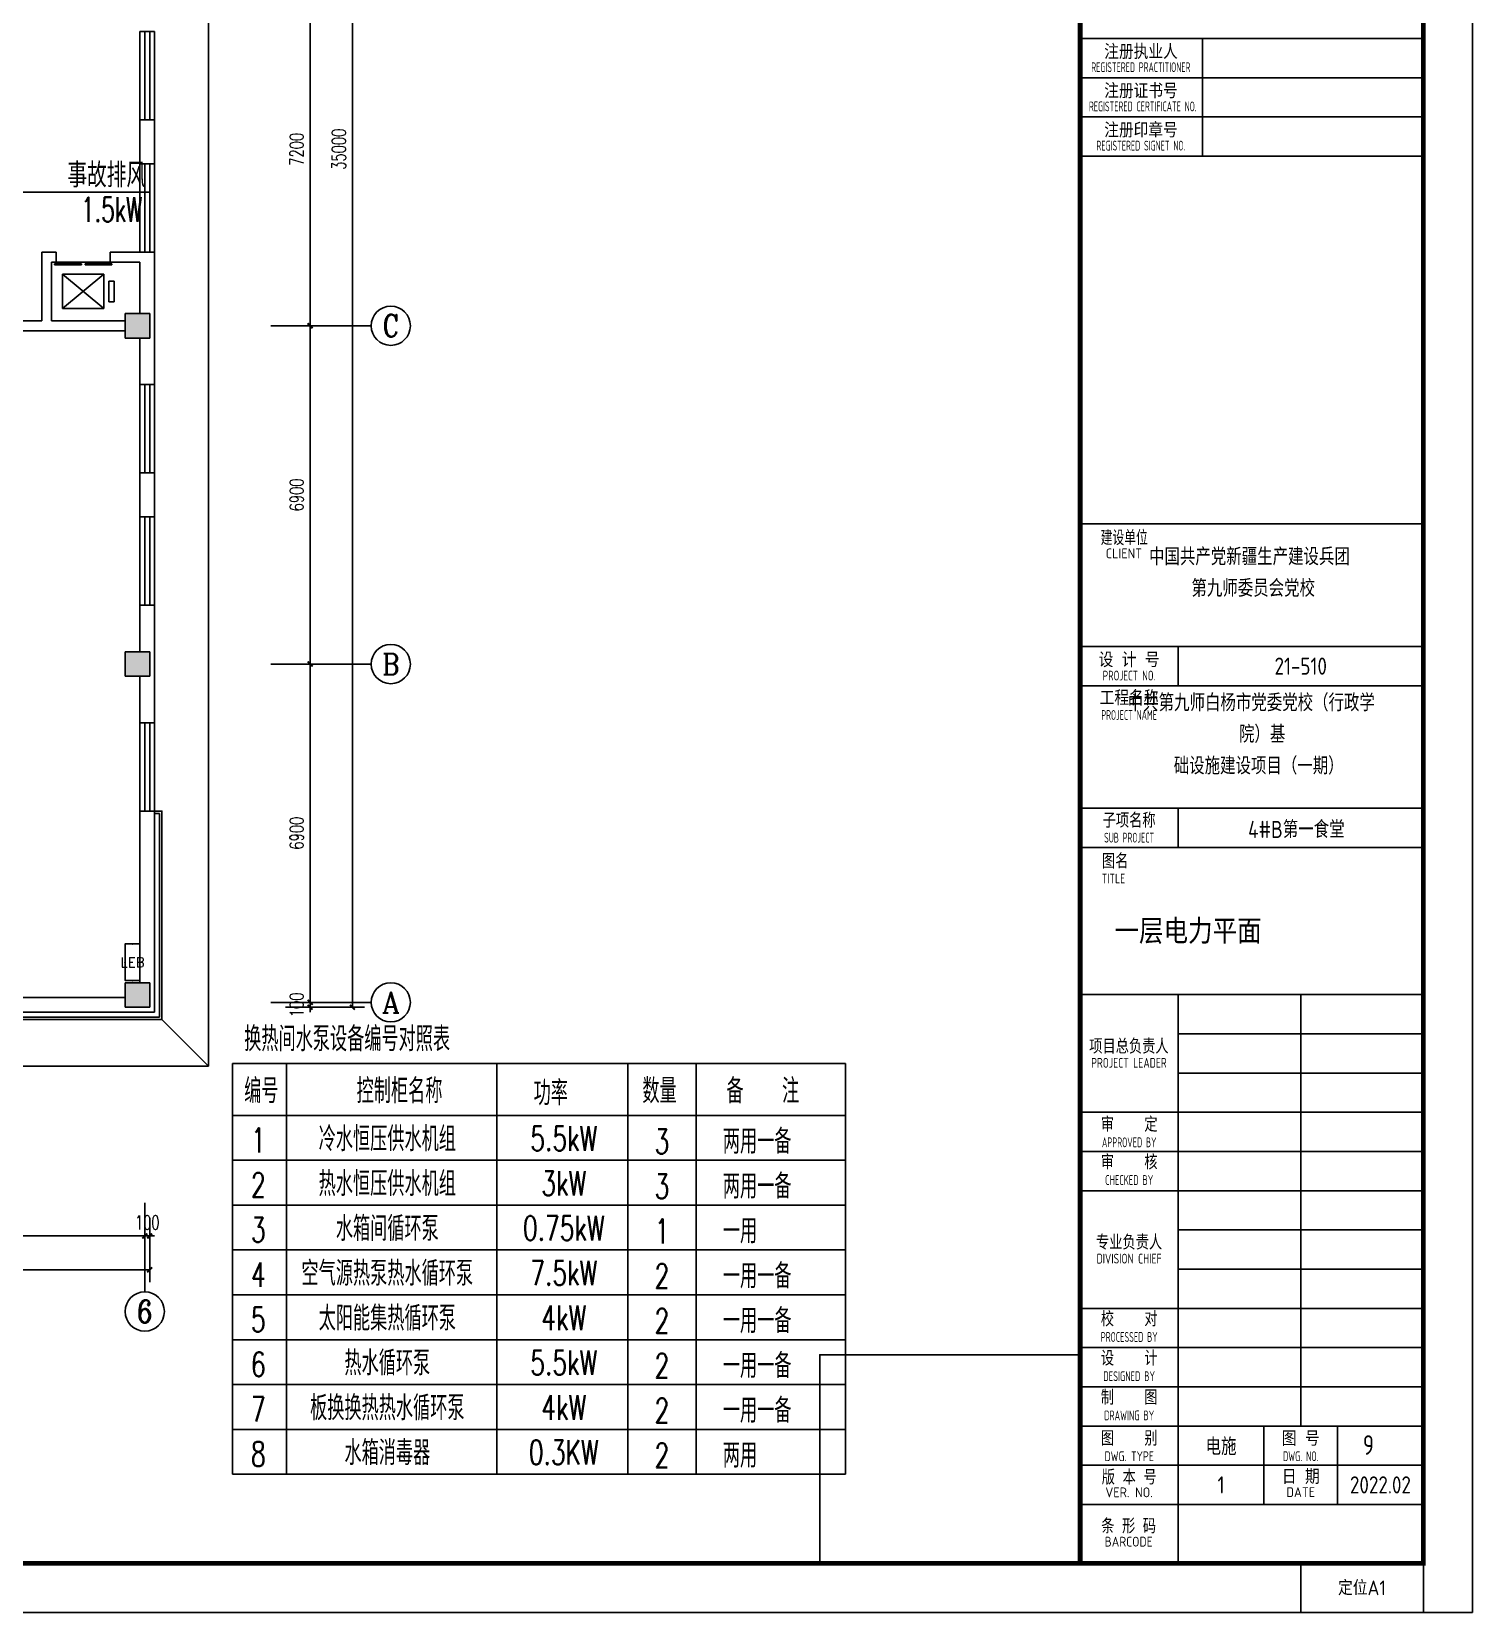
# Model space of a CAD drawing. Extents: x 2350667 to 3185789, y 309667 to 706270.
# Drawn here: x 2405387 to 2434767, y 439114 to 471356 of the extents above; entities that cross this region are included whole.
import ezdxf
from ezdxf.enums import TextEntityAlignment as Align

# ---------------------------------------------------------------- set-up
doc = ezdxf.new("R2010")
doc.units = 0
doc.header["$LTSCALE"] = 1000
for name, color, linetype in [('0-底图', 7, 'Continuous'), ('0-说明', 7, 'Continuous'), ('A-ANNO-DIMS', 3, 'Continuous'), ('AXIS', 3, 'Continuous'), ('AXIS_TEXT', 7, 'Continuous'), ('BTTK', 7, 'Continuous'), ('COLUMN', 255, 'Continuous'), ('DIM-动力', 3, 'Continuous'), ('EQUIP-箱柜', 3, 'Continuous'), ('EVTR', 2, 'Continuous'), ('PUB_DIM', 3, 'Continuous'), ('PUB_HATCH', 8, 'Continuous'), ('PUB_TITLE', 4, 'Continuous'), ('SIG_TEXT', 7, 'Continuous'), ('TEL_SYMB', 3, 'Continuous'), ('W_DIM', 4, 'Continuous'), ('WALL', 2, 'Continuous'), ('WINDOW', 4, 'Continuous')]:
    doc.layers.add(name, color=color, linetype=linetype)
doc.layers.add('条形码', color=7, linetype='Continuous', plot=False)
doc.layers.add('验收章', color=7, linetype='Continuous', plot=False)
doc.styles.add('_TCH_AXIS', font='COMPLEX', dxfattribs={"bigfont": 'GBCBIG'})
doc.styles.add('_TEL_DIM', font='SIMPLEX', dxfattribs={"width": 0.8, "height": 3.5, "bigfont": 'HZTXT'})
doc.styles.add('A_DIM_T3', font='SIMPLEX', dxfattribs={"width": 0.7, "bigfont": 'HZ'})
doc.styles.add('COMPLEX', font='COMPLEX')
doc.styles.add('HZ', font='rs.shx', dxfattribs={"width": 0.8, "bigfont": 'hztxt.shx'})
doc.styles.add('HZ(TK)', font='geniso.shx', dxfattribs={"width": 0.9, "bigfont": 'hztxt.shx'})
doc.styles.add('HZTXT', font='tssdeng.shx', dxfattribs={"width": 0.7, "bigfont": 'tssdchn.shx'})
doc.styles.get("Standard").update_dxf_attribs({"font": 'geniso.shx', "bigfont": 'hztxt.shx'})
doc.dimstyles.new('_TCH_ARCH&&100', dxfattribs={"dimtxt": 280, "dimasz": 100, "dimexe": 250, "dimexo": 300, "dimgap": 135, "dimtad": 1, "dimdec": 0, "dimzin": 0, "dimdsep": 46, "dimtxsty": 'A_DIM_T3', "dimblk": 'ARCHTICK', "dimcen": 0.09, "dimclrt": 7, "dimazin": 2, "dimtfac": 1, "dimtdec": 0, "dimtix": 1, "dimtmove": 2, "dimatfit": 3, "dimfxl": 150, "dimtolj": 1, "dimtzin": 0, "dimarcsym": 0})

# ---------------------------------------------------------------- blocks, each defined once
blk = doc.blocks.new('vhtemplate_2020年新竖式图框_A1')
at = {"layer": 'BTTK'}
for p, q in [((831, 321.01), (761, 321.01)), ((786, 321.01), (786, 297.01)), ((831, 313.01), (761, 313.01)), ((831, 305.01), (761, 305.01)), ((831, 305.01), (761, 305.01)), ((786, 305.01), (786, 297.01)), ((831, 297.01), (761, 297.01)), ((831, 222), (761, 222)), ((831, 197), (761, 197)), ((781, 197), (781, 189)), ((831, 189), (761, 189)), ((831, 164), (761, 164)), ((781, 164), (781, 156)), ((831, 156), (761, 156)), ((831, 126), (761, 126)), ((781, 126), (781, 10)), ((806, 126), (806, 38)), ((831, 118), (781, 118)), ((831, 110), (781, 110)), ((831, 102), (761, 102)), ((831, 94), (761, 94)), ((831, 86), (761, 86)), ((831, 78), (781, 78)), ((831, 70), (781, 70)), ((831, 62), (761, 62)), ((831, 54), (761, 54)), ((831, 46), (761, 46)), ((831, 38), (761, 38)), ((798.5, 38), (798.5, 22)), ((813.5, 38), (813.5, 22)), ((831, 30), (761, 30)), ((831, 22), (761, 22))]:
    blk.add_line(p, q, dxfattribs=at)
at = {"layer": 'PUB_TITLE', "color": 7}
blk.add_lwpolyline([(0, 594), (841, 594), (841, 0), (0, 0)], close=True, dxfattribs=at)
at = {"layer": 'PUB_TITLE', "const_width": 1}
blk.add_lwpolyline([(25, 10), (831, 10), (831, 584), (25, 584)], close=True, dxfattribs=at)
blk.add_lwpolyline([(761, 10), (761, 584)], dxfattribs=at)
at = {"layer": '条形码'}
blk.add_lwpolyline([(781, 22), (831, 22), (831, 10), (781, 10)], close=True, dxfattribs=at)
at = {"layer": '验收章'}
for points in [[(761, 10), (707.93, 10), (707.93, 52.53), (761, 52.53)], [(806, 10), (831, 10), (831, 0), (806, 0)]]:
    blk.add_lwpolyline(points, close=True, dxfattribs=at)
at = {"layer": 'BTTK', "style": 'HZ(TK)'}
for s, height, p in [('注册执业人', 3, (773.42, 318.32)), ('注册证书号', 3, (773.42, 310.32)), ('注册印章号', 3, (773.42, 302.32)), ('CLIENT', 2, (769.95, 215.99)), ('设 计 号', 3, (771, 194.28)), ('工程名称', 3, (771, 186.52)), ('图 号', 3, (806, 35.46)), ('日 期', 3, (806, 27.67)), ('VER. NO.', 2, (771, 24.48)), ('DATE', 2, (806, 24.52))]:
    blk.add_text(s, height=height, dxfattribs=at).set_placement(p, align=Align.MIDDLE_CENTER)
for s, height, width, p in [('REGISTERED PRACTITIONER', 2, 0.65, (773.39, 315.16)), ('REGISTERED CERTIFICATE NO.', 2, 0.65, (773.78, 307.16)), ('REGISTERED SIGNET NO.', 2, 0.65, (773.39, 299.16)), ('建设单位', 3, 0.8, (770.01, 219.17)), ('PROJECT NO.', 2, 0.75, (771, 191.07)), ('PROJECT NAME', 2, 0.65, (771, 183.03)), ('子项名称', 3, 0.9, (771, 161.52)), ('SUB PROJECT', 2, 0.65, (771, 158.01)), ('项目总负责人', 3, 0.9, (770.96, 115.45)), ('PROJECT LEADER', 2, 0.8, (770.96, 112.09)), ('审    定', 3, 0.9, (771.02, 99.52)), ('APPROVED BY', 2, 0.6, (771.02, 95.87)), ('审    核', 3, 0.9, (771.02, 91.83)), ('CHECKED BY', 2, 0.7, (771.02, 88.18)), ('专业负责人', 3, 0.9, (771, 75.48)), ('DIVISION CHIEF', 2, 0.8, (771, 72.15)), ('校    对', 3, 0.9, (771.02, 59.83)), ('PROCESSED BY', 2, 0.6, (771.02, 56.17)), ('设    计', 3, 0.9, (771.02, 51.83)), ('DESIGNED BY', 2, 0.7, (771.02, 48.17)), ('制    图', 3, 0.9, (771.02, 43.83)), ('DRAWING BY', 2, 0.7, (771.02, 40.17)), ('图    别', 3, 0.9, (771.02, 35.5)), ('DWG. TYPE', 2, 0.8, (771.02, 31.84)), ('DWG. NO.', 2, 0.7, (806, 31.84)), ('版 本 号', 3, 0.9, (771.02, 27.57)), ('条 形 码', 3, 0.9, (770.9, 17.6)), ('BARCODE', 2, 0.95, (770.9, 14.42))]:
    blk.add_text(s, height=height, dxfattribs=dict(at, width=width)).set_placement(p, align=Align.MIDDLE_CENTER)
for s, height, width, p in [('图名', 3, 0.9, (765.46, 153.22)), ('TITLE', 2, 0.8, (765.4, 149.68))]:
    blk.add_text(s, height=height, dxfattribs=dict(at, width=width)).set_placement(p, align=Align.MIDDLE_LEFT)
at = {"layer": 'BTTK', "color": 4, "style": 'HZ(TK)', "width": 0.9}
for tag, p in [('合作单位', (796, 511.5)), ('建设单位', (796, 209.5)), ('工程名称', (796, 176.5)), ('子项名称', (806, 160)), ('图纸名称', (796, 141))]:
    blk.add_attdef(tag, text='', height=3.5, dxfattribs=at).set_placement(p, align=Align.MIDDLE_CENTER)
for tag, p in [('注册证书号', (808.5, 309.01)), ('注册印章号', (808.5, 301.01)), ('设计号', (806, 193)), ('图别', (789.75, 34)), ('图号', (822.25, 34)), ('版本号', (789.75, 26)), ('日期', (822.25, 26))]:
    blk.add_attdef(tag, text='', height=3.5, dxfattribs=at).set_placement(p, align=Align.MIDDLE)
at = {"layer": '验收章', "style": 'HZ(TK)'}
blk.add_text('定位A1', height=3, dxfattribs=at).set_placement((818.5, 5), align=Align.MIDDLE_CENTER)
blk = doc.blocks.new('fdsfdfsg')
at = {"layer": 'W_DIM'}
for p, q in [((2641100, -155439), (2653605, -155439)), ((2641100, -155439), (2641100, -163816)), ((2642206, -155439), (2642206, -163816)), ((2646492, -155439), (2646492, -163816)), ((2649166, -155439), (2649166, -163816)), ((2650555, -155439), (2650555, -163816)), ((2653605, -155439), (2653605, -163816)), ((2641100, -156499), (2653605, -156499)), ((2641100, -157414), (2653605, -157414)), ((2641100, -158328), (2653605, -158328)), ((2641100, -159243), (2653605, -159243)), ((2641100, -160157), (2653605, -160157)), ((2641100, -161072), (2653605, -161072)), ((2641100, -161986), (2653605, -161986)), ((2641100, -162901), (2653605, -162901)), ((2641100, -163816), (2653605, -163816))]:
    blk.add_line(p, q, dxfattribs=at)
at = {"layer": 'W_DIM', "style": 'HZ', "width": 0.7}
for s, p in [('换热间水泵设备编号对照表', (2641341, -155189)), ('编号', (2641341, -156249)), ('控制柜名称 ', (2643635, -156249)), ('数量', (2649461, -156249)), ('备   注', (2651176, -156250)), ('功率', (2647243, -156291)), ('3', (2649711, -157279)), ('两用一备', (2651101, -157279)), ('两用一备', (2651101, -158193)), ('3', (2649711, -158193)), ('1', (2649711, -159108)), ('一用', (2651101, -159108)), ('2', (2649711, -160023)), ('一用一备', (2651101, -160023)), ('2', (2649711, -160937)), ('一用一备', (2651101, -160937)), ('2', (2649711, -161852)), ('一用一备', (2651101, -161852)), ('2', (2649711, -162766)), ('一用一备', (2651101, -162766)), ('2', (2649711, -163681)), ('两用', (2651101, -163681))]:
    blk.add_text(s, height=500, dxfattribs=at).set_placement(p)
for s, p in [('冷水恒压供水机组', (2644260, -157228)), ('1', (2641630, -157252)), ('5.5kW', (2647859, -157220)), ('热水恒压供水机组', (2644260, -158142)), ('3kW', (2647859, -158134)), ('2', (2641630, -158166)), ('3', (2641630, -159081)), ('水箱间循环泵', (2644260, -159057)), ('0.75kW', (2647859, -159049)), ('4', (2641630, -159995)), ('空气源热泵热水循环泵', (2644260, -159971)), ('7.5kW', (2647859, -159963)), ('5', (2641630, -160910)), ('太阳能集热循环泵', (2644260, -160886)), ('4kW', (2647859, -160878)), ('6', (2641630, -161824)), ('热水循环泵', (2644260, -161800)), ('5.5kW', (2647859, -161792)), ('板换换热热水循环泵', (2644260, -162715)), ('7', (2641630, -162739)), ('4kW', (2647859, -162707)), ('水箱消毒器', (2644260, -163630)), ('0.3KW', (2647859, -163621)), ('8', (2641630, -163653))]:
    blk.add_text(s, height=500, dxfattribs=at).set_placement(p, align=Align.CENTER)
blk = doc.blocks.new('_ArchTick')
at = {"color": 0, "linetype": 'ByBlock', "const_width": 0.4}
blk.add_lwpolyline([(-0.5, -0.5), (0.5, 0.5)], dxfattribs=at)
blk = doc.blocks.new('*D746')
at = {"layer": 'A-ANNO-DIMS', "color": 0, "lineweight": -2, "transparency": 16777216}
for p, q in [((2172544, -29394), (2172544, -30017)), ((2179444, -29394), (2179444, -30017)), ((2172544, -29767), (2179444, -29767))]:
    blk.add_line(p, q, dxfattribs=at)
at = {"layer": 'Defpoints', "color": 0, "transparency": 16777216}
for p in [(2172544, -29094), (2179444, -29094), (2179444, -29767)]:
    blk.add_point(p, dxfattribs=at)
at = {"layer": 'A-ANNO-DIMS', "color": 0, "lineweight": -2, "transparency": 16777216, "xscale": 100, "yscale": 100, "zscale": 100, "rotation": 180}
blk.add_blockref('_ArchTick', (2172544, -29767), dxfattribs=at)
at = {"layer": 'A-ANNO-DIMS', "color": 0, "lineweight": -2, "transparency": 16777216, "xscale": 100, "yscale": 100, "zscale": 100}
blk.add_blockref('_ArchTick', (2179444, -29767), dxfattribs=at)
at = {"layer": 'A-ANNO-DIMS', "color": 7, "transparency": 16777216, "insert": (2175994, -29492), "char_height": 280, "attachment_point": 5, "style": 'A_DIM_T3'}
blk.add_mtext('\\A1;6900', dxfattribs=at)
blk = doc.blocks.new('*D747')
at = {"layer": 'A-ANNO-DIMS', "color": 0, "lineweight": -2, "transparency": 16777216}
for p, q in [((2179444, -29394), (2179444, -30017)), ((2179544, -29394), (2179544, -30017)), ((2179444, -29767), (2179344, -29767)), ((2179444, -29767), (2179544, -29767)), ((2179544, -29767), (2179644, -29767))]:
    blk.add_line(p, q, dxfattribs=at)
at = {"layer": 'Defpoints', "color": 0, "transparency": 16777216}
for p in [(2179444, -29094), (2179544, -29094), (2179544, -29767)]:
    blk.add_point(p, dxfattribs=at)
at = {"layer": 'A-ANNO-DIMS', "color": 0, "lineweight": -2, "transparency": 16777216, "xscale": 100, "yscale": 100, "zscale": 100}
blk.add_blockref('_ArchTick', (2179444, -29767), dxfattribs=at)
at = {"layer": 'A-ANNO-DIMS', "color": 0, "lineweight": -2, "transparency": 16777216, "xscale": 100, "yscale": 100, "zscale": 100, "rotation": 180}
blk.add_blockref('_ArchTick', (2179544, -29767), dxfattribs=at)
at = {"layer": 'A-ANNO-DIMS', "color": 7, "transparency": 16777216, "insert": (2179494, -29492), "char_height": 280, "attachment_point": 5, "style": 'A_DIM_T3'}
blk.add_mtext('\\A1;100', dxfattribs=at)
blk = doc.blocks.new('*D756')
at = {"layer": 'A-ANNO-DIMS', "color": 0, "lineweight": -2, "transparency": 16777216}
for p, q in [((2182316, -25002), (2183066, -25002)), ((2182316, -25102), (2183066, -25102)), ((2182816, -25002), (2182816, -24902)), ((2182816, -25102), (2182816, -25002)), ((2182816, -25102), (2182816, -25202))]:
    blk.add_line(p, q, dxfattribs=at)
at = {"layer": 'Defpoints', "color": 0, "transparency": 16777216}
for p in [(2182016, -25002), (2182016, -25102), (2182816, -25002)]:
    blk.add_point(p, dxfattribs=at)
at = {"layer": 'A-ANNO-DIMS', "color": 0, "lineweight": -2, "transparency": 16777216, "xscale": 100, "yscale": 100, "zscale": 100}
for p, rotation in [((2182816, -25002), 270), ((2182816, -25102), 90)]:
    blk.add_blockref('_ArchTick', p, dxfattribs=dict(at, rotation=rotation))
at = {"layer": 'A-ANNO-DIMS', "color": 7, "transparency": 16777216, "insert": (2182541, -25052), "char_height": 280, "attachment_point": 5, "rotation": 90, "style": 'A_DIM_T3'}
blk.add_mtext('\\A1;100', dxfattribs=at)
blk = doc.blocks.new('*D757')
at = {"layer": 'A-ANNO-DIMS', "color": 0, "lineweight": -2, "transparency": 16777216}
for p, q in [((2182316, -18102), (2183066, -18102)), ((2182816, -25002), (2182816, -18102)), ((2182316, -25002), (2183066, -25002))]:
    blk.add_line(p, q, dxfattribs=at)
at = {"layer": 'Defpoints', "color": 0, "transparency": 16777216}
for p in [(2182016, -18102), (2182816, -18102), (2182016, -25002)]:
    blk.add_point(p, dxfattribs=at)
at = {"layer": 'A-ANNO-DIMS', "color": 0, "lineweight": -2, "transparency": 16777216, "xscale": 100, "yscale": 100, "zscale": 100}
for p, rotation in [((2182816, -18102), 90), ((2182816, -25002), 270)]:
    blk.add_blockref('_ArchTick', p, dxfattribs=dict(at, rotation=rotation))
at = {"layer": 'A-ANNO-DIMS', "color": 7, "transparency": 16777216, "insert": (2182541, -21552), "char_height": 280, "attachment_point": 5, "rotation": 90, "style": 'A_DIM_T3'}
blk.add_mtext('\\A1;6900', dxfattribs=at)
blk = doc.blocks.new('*D758')
at = {"layer": 'A-ANNO-DIMS', "color": 0, "lineweight": -2, "transparency": 16777216}
for p, q in [((2182316, -11202), (2183066, -11202)), ((2182816, -18102), (2182816, -11202)), ((2182316, -18102), (2183066, -18102))]:
    blk.add_line(p, q, dxfattribs=at)
at = {"layer": 'Defpoints', "color": 0, "transparency": 16777216}
for p in [(2182016, -11202), (2182816, -11202), (2182016, -18102)]:
    blk.add_point(p, dxfattribs=at)
at = {"layer": 'A-ANNO-DIMS', "color": 0, "lineweight": -2, "transparency": 16777216, "xscale": 100, "yscale": 100, "zscale": 100}
for p, rotation in [((2182816, -11202), 90), ((2182816, -18102), 270)]:
    blk.add_blockref('_ArchTick', p, dxfattribs=dict(at, rotation=rotation))
at = {"layer": 'A-ANNO-DIMS', "color": 7, "transparency": 16777216, "insert": (2182541, -14652), "char_height": 280, "attachment_point": 5, "rotation": 90, "style": 'A_DIM_T3'}
blk.add_mtext('\\A1;6900', dxfattribs=at)
blk = doc.blocks.new('*D759')
at = {"layer": 'A-ANNO-DIMS', "color": 0, "lineweight": -2, "transparency": 16777216}
for p, q in [((2182316, -4002), (2183066, -4002)), ((2182816, -11202), (2182816, -4002)), ((2182316, -11202), (2183066, -11202))]:
    blk.add_line(p, q, dxfattribs=at)
at = {"layer": 'Defpoints', "color": 0, "transparency": 16777216}
for p in [(2182016, -4002), (2182816, -4002), (2182016, -11202)]:
    blk.add_point(p, dxfattribs=at)
at = {"layer": 'A-ANNO-DIMS', "color": 0, "lineweight": -2, "transparency": 16777216, "xscale": 100, "yscale": 100, "zscale": 100}
for p, rotation in [((2182816, -4002), 90), ((2182816, -11202), 270)]:
    blk.add_blockref('_ArchTick', p, dxfattribs=dict(at, rotation=rotation))
at = {"layer": 'A-ANNO-DIMS', "color": 7, "transparency": 16777216, "insert": (2182541, -7602), "char_height": 280, "attachment_point": 5, "rotation": 90, "style": 'A_DIM_T3'}
blk.add_mtext('\\A1;7200', dxfattribs=at)
blk = doc.blocks.new('*D763')
at = {"layer": 'Defpoints', "color": 0, "transparency": 16777216}
for p in [(2182016, 9898), (2183677, 9898), (2182016, -25102)]:
    blk.add_point(p, dxfattribs=at)
at = {"layer": 'PUB_DIM', "color": 0, "lineweight": -2, "transparency": 16777216}
for p, q in [((2182316, 9898), (2183927, 9898)), ((2183677, -25102), (2183677, 9898)), ((2182316, -25102), (2183927, -25102))]:
    blk.add_line(p, q, dxfattribs=at)
at = {"layer": 'PUB_DIM', "color": 0, "lineweight": -2, "transparency": 16777216, "xscale": 100, "yscale": 100, "zscale": 100}
for p, rotation in [((2183677, 9898), 90), ((2183677, -25102), 270)]:
    blk.add_blockref('_ArchTick', p, dxfattribs=dict(at, rotation=rotation))
at = {"layer": 'PUB_DIM', "color": 7, "transparency": 16777216, "insert": (2183402, -7602), "char_height": 280, "attachment_point": 5, "rotation": 90, "style": 'A_DIM_T3'}
blk.add_mtext('\\A1;35000', dxfattribs=at)
blk = doc.blocks.new('*D764')
at = {"layer": 'Defpoints', "color": 0, "transparency": 16777216}
for p in [(2142744, -29094), (2179544, -29094), (2179544, -30459)]:
    blk.add_point(p, dxfattribs=at)
at = {"layer": 'PUB_DIM', "color": 0, "lineweight": -2, "transparency": 16777216}
for p, q in [((2142744, -29394), (2142744, -30709)), ((2179544, -29394), (2179544, -30709)), ((2142744, -30459), (2179544, -30459))]:
    blk.add_line(p, q, dxfattribs=at)
at = {"layer": 'PUB_DIM', "color": 0, "lineweight": -2, "transparency": 16777216, "xscale": 100, "yscale": 100, "zscale": 100, "rotation": 180}
blk.add_blockref('_ArchTick', (2142744, -30459), dxfattribs=at)
at = {"layer": 'PUB_DIM', "color": 0, "lineweight": -2, "transparency": 16777216, "xscale": 100, "yscale": 100, "zscale": 100}
blk.add_blockref('_ArchTick', (2179544, -30459), dxfattribs=at)
at = {"layer": 'PUB_DIM', "color": 7, "transparency": 16777216, "insert": (2161144, -30184), "char_height": 280, "attachment_point": 5, "style": 'A_DIM_T3'}
blk.add_mtext('\\A1;36800', dxfattribs=at)
blk = doc.blocks.new('$WINLIB2D$00000001')
at = {"color": 0}
for points in [[(-0.5, 0.5), (-0.5, -0.5)], [(-0.5, 0.5), (0.5, 0.5)], [(0.5, -0.5), (0.5, 0.5)], [(0.5, 0.167), (-0.5, 0.167)], [(0.5, -0.167), (-0.5, -0.167)], [(-0.5, -0.5), (0.5, -0.5)]]:
    blk.add_lwpolyline(points, dxfattribs=at)
blk = doc.blocks.new('$DORLIB2D$00000127')
at = {"color": 0}
for points in [[(-0.533, 0.795), (-0.533, 0.69)], [(-0.033, 0.795), (-0.533, 0.795)], [(-0.033, 0.69), (-0.533, 0.69)], [(-0.033, 0.795), (-0.033, 0.69)], [(0.533, 0.795), (0.033, 0.795)], [(0.033, 0.795), (0.033, 0.69)], [(0.533, 0.69), (0.033, 0.69)], [(0.533, 0.795), (0.533, 0.69)], [(0.5, 0.5), (-0.5, 0.5)]]:
    blk.add_lwpolyline(points, dxfattribs=at)
blk = doc.blocks.new('_AXISO')
blk.add_circle((0, 0), 0.5)
at = {"layer": 'AXIS_TEXT', "style": 'COMPLEX', "width": 1.041667}
blk.add_attdef('A', text='', height=0.56, dxfattribs=at).set_placement((-0.25, -0.28), (0.25, -0.28), align=Align.FIT)
blk = doc.blocks.new('$equip$00002908')
for p, q in [((0.75, 0.6), (-0.75, 0.6)), ((-0.75, 0.6), (-0.75, 0)), ((-0.75, 0), (0.75, 0)), ((0.75, 0), (0.75, 0.6))]:
    blk.add_line(p, q)
at = {"const_width": 0.04}
blk.add_lwpolyline([(-0.75, 0.6), (-0.75, 0), (0.75, 0), (0.75, 0.6), (-0.75, 0.6), (-0.75, 0)], dxfattribs=at)
for p in [(-0.75, 0.3), (0, 0.6), (0, 0), (0.75, 0.3)]:
    blk.add_point(p)
at = {"color": 7, "style": '_TEL_DIM'}
blk.add_attdef('$TEXT$', text='', height=0.4, dxfattribs=at).set_placement((0, 0.3), align=Align.MIDDLE_CENTER)
at = {"color": 7, "style": '_TEL_DIM', "flags": 1}
for tag in ['A', 'REMARK']:
    blk.add_attdef(tag, text='', height=0.00002, dxfattribs=at).set_placement((0, 0), align=Align.MIDDLE_CENTER)
blk = doc.blocks.new('cghch')
at = {"layer": 'PUB_HATCH'}
for points in [[(2179544.1, -11452), (2179544.1, -10952), (2179044.1, -10952), (2179044.1, -11452)], [(2179544.1, -18352), (2179544.1, -17852), (2179044.1, -17852), (2179044.1, -18352)], [(2179544.1, -25102), (2179544.1, -24602), (2179044.1, -24602), (2179044.1, -25102)]]:
    blk.add_hatch(color=256, dxfattribs=at).paths.add_polyline_path(points)
for p, q in [((2179794.1, -25352), (2180744.1, -26302)), ((2180744.1, -26302), (2176044.1, -26302))]:
    blk.add_line(p, q)
for points in [[(2180744.1, 2648), (2180744.1, -26302)], [(2179644.1, -21102.4), (2179794.1, -21102.4), (2179794.1, -25352), (2179644.1, -25352), (2175544.4, -25352), (2175544.4, -25202)], [(2179644.1, -21152.4), (2179744.1, -21152.4), (2179744.1, -25302), (2179644.1, -25302), (2175594.4, -25302), (2175594.4, -25202)]]:
    blk.add_lwpolyline(points)
at = {"layer": 'AXIS'}
for p, q in [((2182015.7, -11202), (2184060, -11202)), ((2182015.7, -18102), (2184060, -18102)), ((2182015.7, -25002), (2184060, -25002)), ((2179444.1, -29093.7), (2179444.1, -30907.4))]:
    blk.add_line(p, q, dxfattribs=at)
at = {"layer": 'COLUMN'}
for p, q in [((2179544.1, -10952), (2179044.1, -10952)), ((2179044.1, -10952), (2179044.1, -11452)), ((2179544.1, -11452), (2179544.1, -10952)), ((2179044.1, -11452), (2179544.1, -11452)), ((2179544.1, -17852), (2179044.1, -17852)), ((2179044.1, -17852), (2179044.1, -18352)), ((2179544.1, -18352), (2179544.1, -17852)), ((2179044.1, -18352), (2179544.1, -18352)), ((2179544.1, -24602), (2179044.1, -24602)), ((2179044.1, -24602), (2179044.1, -25102)), ((2179544.1, -25102), (2179544.1, -24602)), ((2179044.1, -25102), (2179544.1, -25102))]:
    blk.add_line(p, q, dxfattribs=at)
at = {"layer": 'EVTR'}
for p, q in [((2177769.1, -10852), (2178609.1, -10152)), ((2178609.1, -10852), (2177769.1, -10152)), ((2177769.1, -10152), (2178609.1, -10152)), ((2177769.1, -10852), (2177769.1, -10152)), ((2178609.1, -10152), (2178609.1, -10852)), ((2178714.1, -10292), (2178819.1, -10292)), ((2178714.1, -10712), (2178714.1, -10292)), ((2178819.1, -10292), (2178819.1, -10712)), ((2178609.1, -10852), (2177769.1, -10852)), ((2178819.1, -10712), (2178714.1, -10712))]:
    blk.add_line(p, q, dxfattribs=at)
at = {"layer": 'WALL'}
for p, q in [((2179644.1, -7002), (2179344.1, -7002)), ((2179344.1, -7002), (2179344.1, -7902)), ((2179644.1, -7902), (2179644.1, -7002)), ((2179344.1, -7902), (2179644.1, -7902)), ((2177344.1, -11102), (2177344.1, -9702)), ((2177639.1, -9702), (2177344.1, -9702)), ((2177544.1, -11102), (2177544.1, -9902)), ((2177544.1, -9902), (2177639.1, -9902)), ((2177639.1, -9902), (2177639.1, -9702)), ((2179344.1, -9702), (2178739.1, -9702)), ((2178739.1, -9702), (2178739.1, -9902)), ((2178739.1, -9902), (2179344.1, -9902)), ((2179644.1, -9702), (2179344.1, -9702)), ((2179344.1, -10952), (2179344.1, -9902)), ((2179644.1, -9802), (2179644.1, -9702)), ((2179644.1, -11202), (2179644.1, -9802)), ((2172794.1, -11102), (2177344.1, -11102)), ((2177544.1, -11102), (2179044.1, -11102)), ((2179644.1, -12402), (2179644.1, -11202)), ((2172794.1, -11302), (2177444.1, -11302)), ((2177444.1, -11302), (2179044.1, -11302)), ((2179344.1, -11452), (2179344.1, -12402)), ((2179344.1, -12402), (2179644.1, -12402)), ((2179644.1, -14202), (2179344.1, -14202)), ((2179344.1, -14202), (2179344.1, -15102)), ((2179644.1, -15102), (2179644.1, -14202)), ((2179344.1, -15102), (2179644.1, -15102)), ((2179644.1, -16902), (2179344.1, -16902)), ((2179344.1, -16902), (2179344.1, -17852)), ((2179644.1, -18102), (2179644.1, -16902)), ((2179344.1, -18352), (2179344.1, -19302.4)), ((2179644.1, -19302.4), (2179644.1, -18102)), ((2179344.1, -19302.4), (2179644.1, -19302.4)), ((2179644.1, -21102.4), (2179344.1, -21102.4)), ((2179344.1, -21102.4), (2179344.1, -24602)), ((2179644.1, -25202), (2179644.1, -21102.4)), ((2176244.1, -24902), (2179044.1, -24902)), ((2176044.1, -25202), (2179644.1, -25202))]:
    blk.add_line(p, q, dxfattribs=at)
at = {"layer": 'AXIS'}
ref = blk.add_blockref('_AXISO', (2184460, -11202), dxfattribs=dict(at, xscale=800, yscale=800, zscale=800))
ref.add_attrib('A', 'C', dxfattribs={"layer": 'AXIS_TEXT', "height": 455.7, "style": '_TCH_AXIS'}).set_placement((2184297.3, -11429.9), (2184622.8, -11429.9), align=Align.FIT)
ref = blk.add_blockref('_AXISO', (2184460, -18102), dxfattribs=dict(at, xscale=800, yscale=800, zscale=800))
ref.add_attrib('A', 'B', dxfattribs={"layer": 'AXIS_TEXT', "height": 435.3, "style": '_TCH_AXIS'}).set_placement((2184283.9, -18319.6), (2184636.2, -18319.6), align=Align.FIT)
ref = blk.add_blockref('_AXISO', (2184460, -25002), dxfattribs=dict(at, xscale=800, yscale=800, zscale=800))
ref.add_attrib('A', 'A', dxfattribs={"layer": 'AXIS_TEXT', "height": 425.2, "style": '_TCH_AXIS'}).set_placement((2184277.8, -25214.6), (2184642.3, -25214.6), align=Align.FIT)
ref = blk.add_blockref('_AXISO', (2179444.1, -31307.4), dxfattribs=dict(at, xscale=800, yscale=800, zscale=800))
ref.add_attrib('A', '6', dxfattribs={"layer": 'AXIS_TEXT', "height": 465.9, "style": '_TCH_AXIS'}).set_placement((2179288.7, -31540.3), (2179599.4, -31540.3), align=Align.FIT)
at = {"layer": 'WINDOW', "xscale": 1800, "zscale": 1800, "rotation": 90}
for p, yscale in [((2179494.1, -6102), 300), ((2179494.1, -8802), 300), ((2179494.1, -13302), -300), ((2179494.1, -16002), -300), ((2179494.1, -20202.4), 300)]:
    blk.add_blockref('$WINLIB2D$00000001', p, dxfattribs=dict(at, yscale=yscale))
at = {"layer": 'WINDOW', "xscale": 1100, "yscale": -200, "zscale": 1100}
blk.add_blockref('$DORLIB2D$00000127', (2178189.1, -9802), dxfattribs=at)
at = {"layer": 'A-ANNO-DIMS'}
for p1, p2, distance, picture, middle in [((2182015.7, -11202), (2182015.7, -4002), -800, '*D759', (2182540.7, -7602)), ((2182015.7, -18102), (2182015.7, -11202), -800, '*D758', (2182540.7, -14652)), ((2182015.7, -25002), (2182015.7, -18102), -800, '*D757', (2182540.7, -21552)), ((2182015.7, -25102), (2182015.7, -25002), -800, '*D756', (2182540.7, -25052)), ((2172544.1, -29093.7), (2179444.1, -29093.7), -673.6, '*D746', (2175994.1, -29492.2)), ((2179444.1, -29093.7), (2179544.1, -29093.7), -673.6, '*D747', (2179494.1, -29492.2))]:
    dim = blk.add_aligned_dim(p1=p1, p2=p2, distance=distance, dimstyle='_TCH_ARCH&&100', dxfattribs=at)
    dim.commit()
    dim.dimension.update_dxf_attribs({"geometry": picture, "text_midpoint": middle})
at = {"layer": 'PUB_DIM'}
for p1, p2, distance, picture, middle in [((2182015.7, -25102), (2182015.7, 9898), -1661, '*D763', (2183401.7, -7602)), ((2142744.1, -29093.7), (2179544.1, -29093.7), -1365.2, '*D764', (2161144.1, -30183.9))]:
    dim = blk.add_aligned_dim(p1=p1, p2=p2, distance=distance, dimstyle='_TCH_ARCH&&100', dxfattribs=at)
    dim.commit()
    dim.dimension.update_dxf_attribs({"geometry": picture, "text_midpoint": middle})

msp = doc.modelspace()

# ---------------------------------------------------------------- linework, layer by layer
at = {"layer": 'DIM-动力'}
for p, q in [((2404978, 468078), (2406950, 468078)), ((2406950, 468078), (2407811, 468078))]:
    msp.add_line(p, q, dxfattribs=at)

# ---------------------------------------------------------------- block references
at = {"layer": '0-底图'}
ref = msp.add_blockref('vhtemplate_2020年新竖式图框_A1', (2350667, 439114), dxfattribs=dict(at, xscale=100, yscale=100, zscale=100))
ref.add_attrib('日期', '2022.02', dxfattribs={"layer": 'BTTK', "color": 4, "height": 350, "style": 'HZ(TK)', "width": 0.9}).set_placement((2432892, 441714), align=Align.MIDDLE)
ref.add_attrib('版本号', '1', dxfattribs={"layer": 'BTTK', "color": 4, "height": 350, "style": 'HZ(TK)', "width": 0.9}).set_placement((2429642, 441714), align=Align.MIDDLE)
ref.add_attrib('图别', '电施', dxfattribs={"layer": 'BTTK', "color": 4, "height": 350, "style": 'HZ(TK)', "width": 0.9}).set_placement((2429642, 442514), align=Align.MIDDLE)
ref.add_attrib('设计号', '21-510', dxfattribs={"layer": 'BTTK', "color": 4, "height": 350, "style": 'HZ(TK)', "width": 0.9}).set_placement((2431267, 458414), align=Align.MIDDLE)
ref.add_attrib('子项名称_001', '4#B第一食堂', (2430194, 454908), dxfattribs={"layer": 'BTTK', "color": 4, "height": 350, "style": 'HZ(TK)', "width": 0.9})
ref.add_attrib('工程名称_001', '中共第九师白杨市党委党校（行政学', (2427739, 457493), dxfattribs={"layer": 'BTTK', "color": 4, "height": 350, "style": 'HZ(TK)', "width": 0.9})
ref.add_attrib('建设单位_001', '中国共产党新疆生产建设兵团', (2428173, 460472), dxfattribs={"layer": 'BTTK', "color": 4, "height": 350, "style": 'HZ(TK)', "width": 0.9})
ref.add_attrib('工程名称_002', '院）基', (2430007, 456851), dxfattribs={"layer": 'BTTK', "color": 4, "height": 350, "style": 'HZ(TK)', "width": 0.9})
ref.add_attrib('工程名称_003', '础设施建设项目（一期）', (2428677, 456206), dxfattribs={"layer": 'BTTK', "color": 4, "height": 350, "style": 'HZ(TK)', "width": 0.9})
ref.add_attrib('建设单位_002', '第九师委员会党校', (2429038, 459827), dxfattribs={"layer": 'BTTK', "color": 4, "height": 350, "style": 'HZ(TK)', "width": 0.9})
msp.add_blockref('cghch', (228250, 476558), dxfattribs=at)
at = {"layer": '0-说明'}
msp.add_blockref('fdsfdfsg', (-231620, 605748), dxfattribs=at)
at = {"layer": 'EQUIP-箱柜'}
ref = msp.add_blockref('$equip$00002908', (2407594, 452374), dxfattribs=dict(at, xscale=500, yscale=500, zscale=500, rotation=90))
ref.add_attrib('$TEXT$', 'LEB', dxfattribs={"layer": '0', "color": 7, "height": 200, "style": '_TEL_DIM'}).set_placement((2407444, 452374), align=Align.MIDDLE_CENTER)

# ---------------------------------------------------------------- texts
at = {"layer": 'DIM-动力', "color": 7, "style": '_TEL_DIM'}
for s, width, p in [('事故排风', 0.8, (2406118, 468178)), ('1.5kW', 0.64, (2406396, 467478))]:
    msp.add_text(s, height=500, dxfattribs=dict(at, width=width)).set_placement(p)
at = {"layer": 'SIG_TEXT', "color": 0, "style": 'HZTXT', "width": 0.8}
msp.add_text('9', height=400, dxfattribs=at).set_placement((2432535, 442328))
at = {"layer": 'TEL_SYMB', "color": 7}
msp.add_text('一层电力平面', height=500, dxfattribs=at).set_placement((2427469, 452751))

doc.saveas('drawing.dxf')
